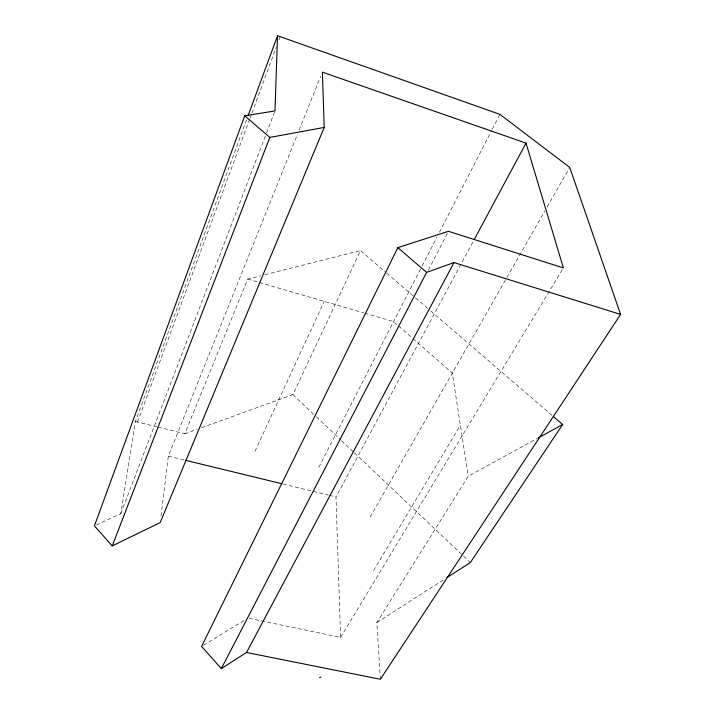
<?xml version="1.0" encoding="UTF-8"?>
<svg xmlns="http://www.w3.org/2000/svg" width="715" height="715" viewBox="0 0 715 715"><rect width="100%" height="100%" fill="white"/><g stroke="black" fill="none" stroke-linecap="round" stroke-linejoin="round"><path stroke-width="0.54" stroke-dasharray="3.58 2.68" d="M160.991 515.935L168.338 456.116L297.467 134.259M96.355 524.989L120.79 513.638L135.421 421.475L246.648 119.602M137.566 422.011L249.553 119.396M249.946 118.35L251.492 114.168M251.886 113.113L276.294 47.145M279.011 39.817L280.173 36.68M120.79 513.638L266.186 133.893M266.588 132.856L274.971 110.941M299.12 130.121L320.713 76.308M157.97 427.105L184.81 433.799L247.703 279.065L260.6 275.811M254.969 451.326L324.199 301.355M201.594 427.713L292.873 394.608L360.512 250.599L385.886 272.433M318.836 467.27L421.573 267.044M422.082 266.052L436.838 237.3M439.385 232.348L491.786 130.219M492.295 129.236L499.928 114.364M428.428 269.984L448.475 231.303M249.052 618.314L340.59 637.396L335.996 496.916L473.232 241.384M370.227 516.954L506.336 278.484M506.89 277.518L544.919 210.88M547.127 207.019L569.73 167.417M373.579 570.588L460.389 425.246M340.59 637.396L563.384 267.928M380.362 679.25L376.823 622.533L468.28 476.235L537.358 438.375M376.823 622.533L445.088 578.766M203.471 645.261L245.12 619.825M184.81 433.799L197.394 429.241M264.899 274.73L360.512 250.599M168.338 456.116L184.568 460.067M282.997 484.019L328.426 495.075M329.508 495.334L335.996 496.916M135.421 421.475L156.889 426.837M247.703 279.065L258.33 282.166M259.393 282.47L363.703 312.866M364.766 313.179L393.59 321.58L397.79 325.262M386.735 273.157L414.646 297.172M415.487 297.896L429.867 310.274M430.716 310.998L552.507 415.781M398.63 325.995L412.055 337.775M412.886 338.517L452.318 373.123L468.28 476.235M292.873 394.608L315.556 416.085M316.37 416.854L340.68 439.859M341.493 440.628L353.648 452.13M354.461 452.899L470.345 562.571"/><path stroke-width="1.07" d="M620.593 314.394L569.73 167.417L499.928 114.364L277.545 35.75L274.971 110.941L244.718 115.794L94.407 525.891L112.228 545.929L160.178 522.576L324.208 127.422L322.376 72.161L526.008 143.107L563.384 267.928L448.475 231.303L397.844 247.622L201.585 646.423L221.328 668.623L246.514 652.482L453.989 262.566L620.593 314.394L380.362 679.25L246.514 652.482M248.194 115.41L277.545 35.75M112.228 545.929L269.832 137.414L324.208 127.422M221.328 668.623L426.605 272.379L453.989 262.566M474.286 239.418L526.008 143.107M553.347 416.505L562.651 424.513L470.345 562.571L446.964 577.568M538.332 437.848L562.651 424.513M319.632 677.588L320.856 677.132M185.65 460.326L281.916 483.751M244.718 115.794L269.832 137.414M397.844 247.622L426.605 272.379"/></g></svg>
